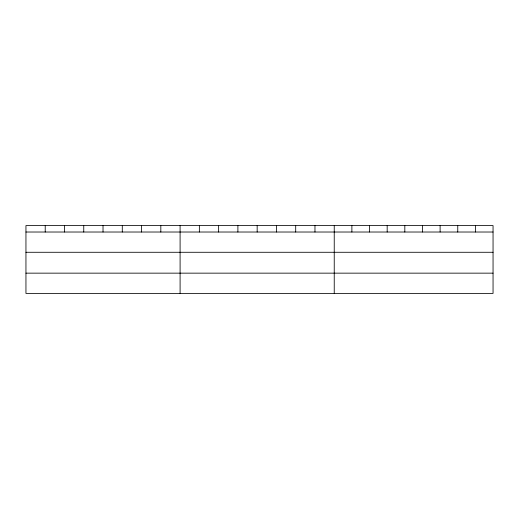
<?xml version="1.0" encoding="UTF-8"?>
<svg xmlns="http://www.w3.org/2000/svg" width="519" height="519" viewBox="0 0 519 519"><rect width="100%" height="100%" fill="white"/><g stroke="black" fill="none" stroke-linecap="round" stroke-linejoin="round"><path stroke-width="0.78" d="M493.05 252.279L493.05 225.596L25.95 225.596L25.95 293.404L493.05 293.404L493.05 252.279L25.95 252.279M25.95 232.019L493.05 232.019M25.95 273.15L493.05 273.15M475.404 225.596L475.404 232.019M457.758 225.596L457.758 232.019M440.112 225.596L440.112 232.019M422.466 225.596L422.466 232.019M404.82 225.596L404.82 232.019M387.174 225.596L387.174 232.019M369.528 225.596L369.528 232.019M351.882 225.596L351.882 232.019M334.236 225.596L334.236 293.404M314.968 225.596L314.968 232.019M295.7 225.596L295.7 232.019M276.432 225.596L276.432 232.019M257.165 225.596L257.165 232.019M237.897 225.596L237.897 232.019M218.629 225.596L218.629 232.019M199.361 225.596L199.361 232.019M180.093 225.596L180.093 293.404M160.825 225.596L160.825 232.019M141.557 225.596L141.557 232.019M122.289 225.596L122.289 232.019M103.022 225.596L103.022 232.019M83.754 225.596L83.754 232.019M64.486 225.596L64.486 232.019M45.218 225.596L45.218 232.019"/></g></svg>
